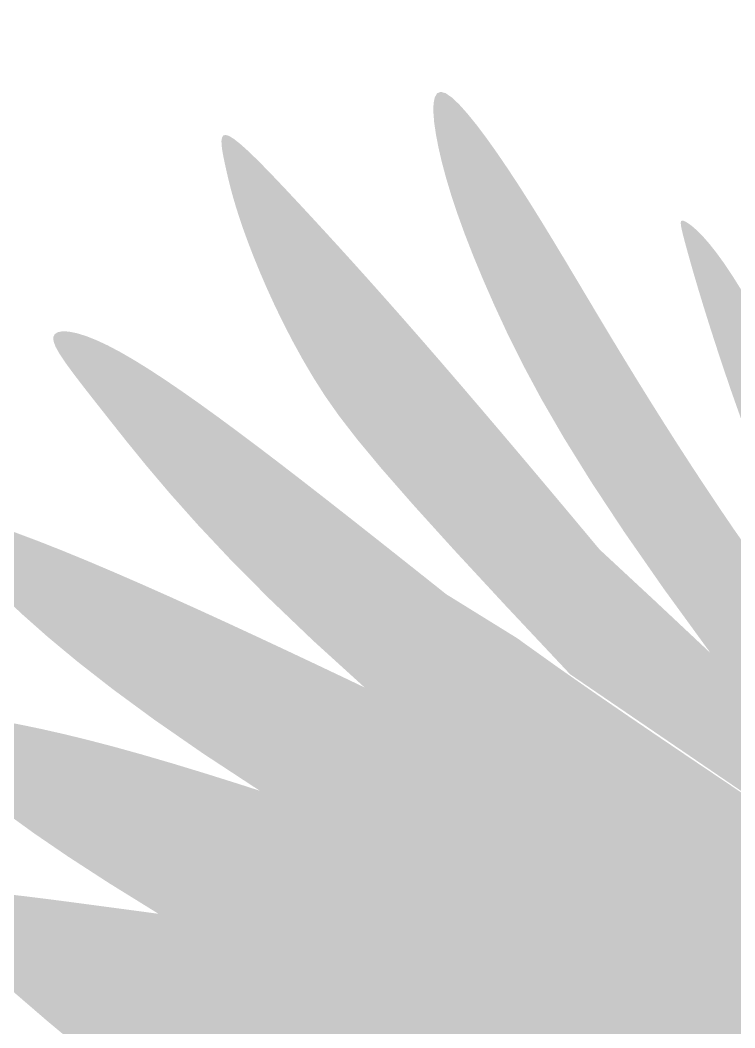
# Model space of a CAD drawing. Header units: millimetres. Extents: x -754 to 578, y -31 to 612.
# Drawn here: x -606.25 to -596.31, y 428.15 to 442.17 of the extents above; entities that cross this region are included whole.
import ezdxf

# ---------------------------------------------------------------- set-up
doc = ezdxf.new("R2010")
doc.units = ezdxf.units.MM
doc.layers.add('Images', color=7, linetype='Continuous')
doc.layers.add('magpiefill', color=3, linetype='Continuous')
picture_1 = doc.add_image_def('image14.jpg', size_in_pixel=(520, 700))

msp = doc.modelspace()

# ---------------------------------------------------------------- hatches: boundary and pattern name
at = {"layer": 'magpiefill'}
h = msp.add_hatch(color=255, dxfattribs=at)
h.dxf.hatch_style = 1
h.paths.add_polyline_path([(-598.1781887302001, 438.0066096397783), (-598.3457004240853, 438.2872960951078), (-598.5107398280273, 438.5642760366608), (-598.6735541735447, 438.8366846085975), (-598.8343906921554, 439.1036569550798), (-598.9934966153778, 439.3643282202685), (-599.1511191747303, 439.6178335483247), (-599.3075056017311, 439.8633080834096), (-599.462491084833, 440.0993474656403), (-599.6142626402268, 440.3223893189596), (-599.7605952410371, 440.5283317632658), (-599.8992638603893, 440.7130729184574), (-600.0280434714083, 440.8725109044339), (-600.144709047219, 441.0025438410929), (-600.2470355609469, 441.0990698483334), (-600.3327979857164, 441.1579870460545), (-600.4003110696912, 441.1764043499232), (-600.4500486611869, 441.1562738586825), (-600.483024383558, 441.1007584668442), (-600.5002518601585, 441.0130210689205), (-600.5027447143425, 440.8962245594226), (-600.4915165694641, 440.7535318328622), (-600.4675810488778, 440.5881057837515), (-600.4319517759374, 440.4031093066022), (-600.3852591749242, 440.2009289865072), (-600.3266008738277, 439.9808461708857), (-600.2546913015649, 439.7413658977367), (-600.1682448870521, 439.4809932050613), (-600.0659760592064, 439.1982331308583), (-599.9465992469442, 438.8915907131287), (-599.8088288791822, 438.5595709898715), (-599.6513793848374, 438.2006789990877), (-599.4712429720065, 437.8118274641944), (-599.2585229655098, 437.3835598502832), (-599.0016004693472, 436.9048273078632), (-598.6888565875189, 436.3645809874432), (-598.3086724240256, 435.7517720395318), (-597.8494290828671, 435.0553516146393), (-597.3803948217326, 434.3806297985528), (-596.8422287436024, 433.8855642449836), (-596.3719927867302, 433.4518644554026), (-595.9641360423964, 433.074901075047), (-595.6131076018808, 432.7500447491556), (-595.3133565564638, 432.4726661229657), (-595.0593319974256, 432.2381358417161), (-594.8454830160466, 432.0418245506447), (-594.6662587036066, 431.8791028949889), (-594.516526489585, 431.7457156568192), (-594.3928271562553, 431.638904165534), (-594.2921198240898, 431.5562838873631), (-594.2113636135617, 431.4954702885369), (-594.147517645143, 431.454078835285), (-594.0975410393069, 431.4297249938387), (-594.0583929165253, 431.420024230427), (-594.0270323972711, 431.4225920112809), (-594.0015351382215, 431.4365127160023), (-593.984442940871, 431.4667463776856), (-593.9794141429193, 431.5197219427956), (-593.9901070820655, 431.6018683577994), (-594.0201800960089, 431.7196145691618), (-594.0732915224493, 431.8793895233497), (-594.1530996990857, 432.0876221668285), (-594.2632629636176, 432.350741446064), (-594.4979385485669, 432.650041312807), (-595.0395766778863, 433.3493415973752), (-595.4718041479226, 433.9168721623472), (-595.8156922019449, 434.3787695), (-596.092312083223, 434.76117010261), (-596.3227350350254, 435.0902104624544), (-596.528032300622, 435.3920270718094), (-596.7257859096111, 435.6883818087416), (-596.919621036908, 435.9835380944759), (-597.1096736437573, 436.2773847360262), (-597.2960796914039, 436.5698105404061), (-597.4789751410921, 436.8607043146304), (-597.6584959540666, 437.1499548657133), (-597.8347780915722, 437.4374510006686), (-598.0079575148532, 437.723081526511)])
h = msp.add_hatch(color=253, dxfattribs=at)
h.dxf.hatch_style = 1
h.paths.add_polyline_path([(-601.8253994348287, 439.0295783294795), (-602.0228152324663, 439.2455056588698), (-602.2094272632597, 439.4480153852945), (-602.3854951010582, 439.6376882027347), (-602.5510743620683, 439.8147115011049), (-602.7054048319295, 439.9776994540542), (-602.8475223386394, 440.1248729311643), (-602.9764627101953, 440.254452802017), (-603.0912617745947, 440.364659936194), (-603.1909553598354, 440.4537152032775), (-603.2745792939146, 440.5198394728492), (-603.3411694048299, 440.561253614491), (-603.390260090364, 440.5769156838975), (-603.42338002744, 440.5687324812126), (-603.442556462766, 440.5393479926939), (-603.4498166430506, 440.4914062045983), (-603.4471878150019, 440.4275511031832), (-603.4366972253285, 440.3504266747046), (-603.4203721207386, 440.2626769054203), (-603.4002397479402, 440.1669457815871), (-603.3778040602842, 440.0651854046818), (-603.3524758376909, 439.9565803370591), (-603.3231425667226, 439.8396232562928), (-603.2886917339418, 439.7128068399574), (-603.2480108259113, 439.5746237656271), (-603.199987329193, 439.4235667108763), (-603.14350873035, 439.2581283532792), (-603.0774625159448, 439.0768013704097), (-603.0009401317592, 438.8787312004966), (-602.9138488604524, 438.6656743243856), (-602.8162999439031, 438.4400399835766), (-602.7084046239903, 438.2042374195686), (-602.590274142593, 437.960675873862), (-602.4620197415894, 437.7117645879567), (-602.3237526628586, 437.4599128033527), (-602.1755841482797, 437.2075297615492), (-602.0136304085638, 436.9523678027803), (-601.818027529754, 436.6735516622163), (-601.5649165667262, 436.3455491737608), (-601.230438574356, 435.9428281713182), (-600.7907346075191, 435.4398564887928), (-600.2219457210917, 434.8111019600884), (-599.5002129699493, 434.031032419109), (-598.6016774089678, 433.0741156997591), (-595.0945227363012, 430.6803519934625), (-595.0738487278751, 430.6906837427956), (-594.8910515284161, 430.6906837427956), (-594.8080651043558, 430.6699474543717), (-595.855536874192, 431.4448360105024), (-596.6788964371635, 432.0702669026365), (-597.3118216475293, 432.569539691768), (-597.7879903595483, 432.9659539388919), (-598.1410804274801, 433.2828092050014), (-598.4047697055837, 433.543405051092), (-598.6127360481181, 433.7710410381579), (-598.7986573093432, 433.989016727193), (-598.9901882382769, 434.2163617875668), (-599.1908911629766, 434.4550263221469), (-599.3983053062587, 434.7026905421766), (-599.6099698909396, 434.9570346588977), (-599.8234241398358, 435.2157388835539), (-600.0362072757634, 435.4764834273868), (-600.2458585215398, 435.7369485016396), (-600.4499170999804, 435.9948143175551), (-600.6462205086257, 436.2479986523928), (-600.8337993439089, 436.4953695474829), (-601.0119824769866, 436.7360326101731), (-601.180098779016, 436.9690934478098), (-601.3374771211535, 437.1936576677407), (-601.4834463745561, 437.4088308773129), (-601.6173354103806, 437.613718683874), (-601.7384730997838, 437.8074266947714), (-601.8458061480936, 437.9883524693915), (-601.9367525973232, 438.1520613752822), (-602.0083483236559, 438.2934107320306), (-602.0576292032764, 438.4072578592237), (-602.0816311123688, 438.4884600764491), (-602.0773899271164, 438.5318747032935), (-602.041941523704, 438.5323590593442), (-601.9723217783157, 438.4847704641892), (-601.8668761891256, 438.3862580857757), (-601.7291887422713, 438.2431384854996), (-601.5641530458801, 438.0640200731178), (-601.37666270808, 437.8575112583854), (-601.1716113369985, 437.6322204510606), (-600.9538925407636, 437.3967560608982), (-600.7283999275028, 437.1597264976557), (-600.5000271053437, 436.9297401710893), (-600.2648126297695, 436.7057909418974), (-599.983374845683, 436.4484144745467), (-599.6074770453426, 436.1085318844461), (-599.0888825210069, 435.6370642870039), (-598.3793545649338, 434.9849327976298), (-598.1908450349167, 434.8097013892626), (-598.5414054842261, 435.2290043823822), (-598.8805029290046, 435.6332794829676), (-599.2080090541941, 436.0222589946862), (-599.5237955447359, 436.3956752212069), (-599.8277340855731, 436.7532604661984), (-600.119696361647, 437.0947470333286), (-600.3995540579003, 437.4198672262668), (-600.6671788592747, 437.728353348681), (-600.9225070988635, 438.0200791026249), (-601.1657337023648, 438.2954837836957), (-601.3971182436269, 438.5551480858736), (-601.6169202964984, 438.7996527031411)])
h = msp.add_hatch(color=255, dxfattribs=at)
h.dxf.hatch_style = 1
h.paths.add_polyline_path([(-595.7556367151918, 437.6046997933939), (-595.9136021029805, 437.8924668690264), (-596.0650240766223, 438.1592159915264), (-596.2080570603738, 438.4009224431737), (-596.3408554784908, 438.613561506247), (-596.4619186329473, 438.7942450729605), (-596.5711253365898, 438.9446314752646), (-596.668699279983, 439.0675156550443), (-596.7548641536913, 439.1656925541853), (-596.8298436482786, 439.2419571145718), (-596.8938614543102, 439.2991042780892), (-596.9471412623501, 439.339928986623), (-596.989906762963, 439.3672261820574), (-597.0224189358823, 439.3830734382126), (-597.045087917518, 439.3866788566453), (-597.0583611334483, 439.3765331708465), (-597.0626860092524, 439.3511271143083), (-597.0585099705092, 439.3089514205213), (-597.0462804427972, 439.2484968229775), (-597.0264448516951, 439.1682540551677), (-596.9994506227821, 439.0667138505838), (-596.9655540966054, 438.9424927146325), (-596.9242472735889, 438.7947102403865), (-596.8748310691251, 438.622611792833), (-596.816606398606, 438.4254427369602), (-596.7488741774245, 438.2024484377565), (-596.670935320973, 437.9528742602093), (-596.5820907446436, 437.6759655693066), (-596.4816413638295, 437.3709677300363), (-596.3677862084725, 437.0350763142418), (-596.2343167667168, 436.6572877211855), (-596.0739226412551, 436.2245485569855), (-595.879293434782, 435.7238054277603), (-595.6431187499902, 435.1420049396269), (-595.3580881895736, 434.4660936987042), (-595.0616247993688, 433.7856853200143), (-594.7531164922783, 433.3941320665839), (-594.4865632268662, 433.0534251045611), (-594.2574095426568, 432.7594629527247), (-594.0610999791742, 432.5081441298522), (-593.8930790759429, 432.2953671547224), (-593.7487913724873, 432.1170305461131), (-593.6236814083317, 431.9690328228029), (-593.5131937230002, 431.8472725035698), (-593.4137418189429, 431.7493839433283), (-593.3256150503128, 431.679944841536), (-593.2500717341883, 431.645268733787), (-593.1883701876482, 431.6516691556761), (-593.1417687277708, 431.7054596427964), (-593.1115256716348, 431.8129537307424), (-593.0988993363189, 431.9804649551082), (-593.1051480389012, 432.2143068514882), (-593.1788741534862, 432.3558859813955), (-593.3823132374076, 432.7583397291775), (-593.576006249548, 433.150942921999), (-593.7613587331247, 433.5334781358341), (-593.9397423793588, 433.9059598306304), (-594.1123934714863, 434.2693300022262), (-594.280514440747, 434.624762530431), (-594.4453077183811, 434.9734312950553), (-594.6079757356285, 435.3165101759095), (-594.769720923729, 435.6551730528041), (-594.9317457139227, 435.9905938055489), (-595.0952525374495, 436.3239463139547), (-595.2609358243855, 436.6555380249096), (-595.4274580001503, 436.9822106536147), (-595.5929734890003, 437.2999394823502)])
h = msp.add_hatch(color=255, dxfattribs=at)
h.dxf.hatch_style = 1
h.paths.add_polyline_path([(-598.3793545649338, 434.9849327976293), (-599.0888825210069, 435.6370642870039), (-599.6074770453429, 436.1085318844461), (-599.983374845683, 436.4484144745467), (-600.2648126297695, 436.7057909418974), (-600.5000271053437, 436.9297401710893), (-600.7283999275028, 437.1597264976557), (-600.9538925407636, 437.3967560608982), (-601.1716113369985, 437.6322204510606), (-601.37666270808, 437.8575112583854), (-601.5641530458801, 438.0640200731178), (-601.7291887422713, 438.2431384854996), (-601.8668761891256, 438.3862580857757), (-601.9723217783157, 438.4847704641892), (-602.041941523704, 438.5323590593442), (-602.0773899271164, 438.5318747032935), (-602.0816311123688, 438.4884600764491), (-602.0576292032764, 438.4072578592237), (-602.0083483236559, 438.2934107320306), (-601.9367525973232, 438.1520613752822), (-601.8458061480936, 437.9883524693915), (-601.7384730997837, 437.8074266947714), (-601.6173354103806, 437.613718683874), (-601.4834463745561, 437.4088308773129), (-601.3374771211535, 437.1936576677407), (-601.180098779016, 436.9690934478098), (-601.0119824769866, 436.7360326101731), (-600.8337993439089, 436.4953695474829), (-600.6462205086257, 436.2479986523928), (-600.4499170999804, 435.9948143175551), (-600.2458585215398, 435.7369485016396), (-600.0362072757634, 435.4764834273868), (-599.8234241398358, 435.2157388835539), (-599.6099698909396, 434.9570346588977), (-599.3983053062587, 434.7026905421766), (-599.1908911629766, 434.4550263221469), (-598.9901882382769, 434.2163617875668), (-598.7986573093432, 433.989016727193), (-598.6127360481181, 433.7710410381579), (-598.4047697055837, 433.543405051092), (-598.1410804274801, 433.2828092050014), (-597.7879903595483, 432.9659539388919), (-597.3118216475293, 432.569539691768), (-596.6788964371635, 432.0702669026365), (-595.855536874192, 431.4448360105024), (-594.8080651043558, 430.6699474543717), (-594.6473228266411, 430.6297818698155), (-594.3426599300395, 430.5688799968353), (-593.9161340288056, 430.6297818698155), (-593.8258408723702, 430.647831400643), (-593.9368242006002, 430.761833693594), (-594.0686445704922, 430.8957821251728), (-594.2202108088303, 431.0485840636007), (-594.3904317423984, 431.2191468770974), (-594.5782161979811, 431.4063779338838), (-594.6908729596328, 431.5182348806369), (-596.194551526609, 432.9423626047172), (-597.4306564693817, 434.1030585317311)])
h = msp.add_hatch(color=253, dxfattribs=at)
h.dxf.hatch_style = 1
h.paths.add_polyline_path([(-602.9450079448944, 436.2407141386356), (-603.2281122443632, 436.4532339855806), (-603.4991683348001, 436.6532732771583), (-603.7583623855853, 436.8405929476606), (-604.0051353572975, 437.0143396077743), (-604.2389282105142, 437.1736598681854), (-604.4591819058135, 437.3177003395812), (-604.6653374037732, 437.4456076326481), (-604.8568356649711, 437.5565283580723), (-605.0331176499852, 437.6496091265411), (-605.1935446936943, 437.7242200552313), (-605.3371596281788, 437.7806252872828), (-605.4629256598199, 437.8193124723258), (-605.5698059949993, 437.8407692599907), (-605.656763840098, 437.8454832999079), (-605.7227624014972, 437.8339422417079), (-605.7667648855787, 437.8066337350205), (-605.7877344987231, 437.7640454294764), (-605.784636143121, 437.7060333970268), (-605.756441504195, 437.6299273989047), (-605.7021239631775, 437.5324256186635), (-605.6206569013005, 437.410226239857), (-605.5110136997962, 437.2600274460391), (-605.3721677398956, 437.0785274207632), (-605.2030924028318, 436.8624243475834), (-605.0027610698359, 436.6084164100529), (-604.768792043778, 436.3133463798921), (-604.4933833140785, 435.9746353814847), (-604.1673777917957, 435.5898491273814), (-603.7816183879878, 435.1565533301329), (-603.326948013713, 434.6723137022885), (-602.7942095800296, 434.1346959563997), (-602.174245997996, 433.5412658050165), (-601.45790017867, 432.8895889606894), (-601.3503019897005, 432.8381715494091), (-600.9614935950816, 432.650845391035), (-600.5731046480523, 432.4620099872446), (-600.4313073531736, 432.3923876388077), (-600.7380570275749, 432.7984349508889), (-601.0214685576035, 433.1656300345497), (-601.2814244840336, 433.4959137391246), (-601.5178073476386, 433.7912269139482), (-601.7304996891921, 434.0535104083555), (-601.919384049468, 434.2847050716806), (-602.0843429692399, 434.4867517532585), (-602.2252589892817, 434.6615913024237), (-602.3421600606521, 434.8111671710536), (-602.435655775552, 434.9374332211986), (-602.5065011364679, 435.0423459174507), (-602.5554511458859, 435.127861724403), (-602.5832608062917, 435.1959371066483), (-602.590685120172, 435.2485285287795), (-602.5784790900128, 435.287592455389), (-602.5473977183002, 435.3150853510696), (-602.4935511432899, 435.3294853830788), (-602.3944700463162, 435.3153575293317), (-602.2230402444821, 435.2537884704083), (-601.9521475548918, 435.1258648868892), (-601.5546777946483, 434.9126734593536), (-601.0035167808554, 434.5953008683815), (-600.3181679169346, 434.1828863259608), (-600.789935193095, 434.5577812601481), (-601.2230139752542, 434.900982096346), (-601.6213164768081, 435.2153213868729), (-601.9887549111533, 435.5036316840475), (-602.3292414916854, 435.7687455401873), (-602.6466884318005, 436.0134955076106)])
h = msp.add_hatch(color=253, dxfattribs=at)
h.dxf.hatch_style = 1
h.paths.add_polyline_path([(-603.363399869574, 433.78623408037), (-603.77212295799, 433.973513808717), (-604.1757007633747, 434.1558744477833), (-604.5708335911405, 434.3314154307594), (-604.9542217466997, 434.4982361908357), (-605.322565535465, 434.6544361612022), (-605.672527981088, 434.7981520425814), (-606.0006229801776, 434.9276696058261), (-606.3033271475815, 435.0413118893201), (-606.577117098148, 435.1374019314484), (-606.8184694467251, 435.2142627705949), (-607.0238608081606, 435.2702174451441), (-607.1897677973025, 435.303588993481), (-607.3126670289989, 435.3127004539894), (-607.389864698922, 435.296079827693), (-607.4219853260414, 435.2530749661731), (-607.4104830101505, 435.1832386836496), (-607.3568118510431, 435.0861237943419), (-607.2624259485128, 434.9612831124708), (-607.1287794023532, 434.8082694522567), (-606.9573263123583, 434.6266356279183), (-606.7495207783214, 434.4159344536769), (-606.5047930702482, 434.1753730094637), (-606.2144781389919, 433.9027754380558), (-605.8678871056176, 433.5956201479427), (-605.4543310911898, 433.2513855476135), (-604.963121216774, 432.8675500455573), (-604.3835686034349, 432.4415920502628), (-603.7049843722376, 431.9709899702194), (-602.9166796442474, 431.4532222139163), (-602.726090721022, 431.3917070619051), (-602.208967337142, 431.2211318112167), (-601.6687461165492, 431.0397121867167), (-601.500107272549, 430.9822340676118), (-602.0600654900777, 431.3486078244911), (-602.5352035078868, 431.6957557735728), (-602.9328447634565, 432.0218247854503), (-603.2603126942662, 432.3249617307175), (-603.5249307377952, 432.6033134799678), (-603.7340223315238, 432.8550269037954), (-603.8949109129316, 433.0782488727938), (-604.0149199194981, 433.2711262575568), (-604.0959145534904, 433.4307359414996), (-604.117927076327, 433.5498748593242), (-604.0555315142133, 433.6202699585534), (-603.8833018933548, 433.6336481867112), (-603.5758122399574, 433.5817364913204), (-603.1076365802261, 433.4562618199037), (-602.4533489403673, 433.2489511199855), (-601.587523346586, 432.9515313390879), (-601.7420745144855, 433.025385936826), (-602.1393558520125, 433.2138860277429), (-602.5437166219975, 433.4045196230733), (-602.952831192714, 433.5959358295523)])
h = msp.add_hatch(color=255, dxfattribs=at)
h.dxf.hatch_style = 1
h.paths.add_polyline_path([(-599.3316642610366, 433.5723589184496), (-600.2715503306166, 434.1548337945534), (-601.0035167808554, 434.5953008683815), (-601.5546777946483, 434.9126734593536), (-601.9521475548918, 435.1258648868892), (-602.2230402444821, 435.2537884704083), (-602.3944700463162, 435.3153575293317), (-602.4935511432899, 435.3294853830788), (-602.5473977183002, 435.3150853510696), (-602.5784790900128, 435.287592455389), (-602.590685120172, 435.2485285287795), (-602.5832608062917, 435.1959371066483), (-602.5554511458859, 435.127861724403), (-602.5065011364679, 435.0423459174507), (-602.435655775552, 434.9374332211986), (-602.3421600606521, 434.8111671710536), (-602.2252589892817, 434.6615913024237), (-602.0843429692401, 434.4867517532585), (-601.919384049468, 434.2847050716806), (-601.7304996891921, 434.0535104083555), (-601.5178073476386, 433.7912269139482), (-601.2814244840336, 433.4959137391246), (-601.0214685576035, 433.1656300345497), (-600.7380570275749, 432.7984349508889), (-600.4313073531736, 432.3923876388077), (-600.182590466036, 432.2702678635804), (-599.7874063664566, 432.0742215455847), (-599.3850076667375, 431.8724735587988), (-598.9728496843026, 431.6636264287653), (-598.5499231867319, 431.4469259937163), (-598.1213607422341, 431.2241913426452), (-597.6938303691741, 430.9978848772363), (-597.2740000859169, 430.7704689991725), (-596.868537910828, 430.544406110139), (-596.484111862272, 430.3221586118187), (-596.1273899586147, 430.1061889058959), (-595.8050402182206, 429.8989593940545), (-595.5613088239353, 429.8989593940545), (-595.3785116244766, 429.8989593940545), (-595.2566459273338, 430.0207631400145), (-595.0738487278751, 430.0207631400145), (-595.0129172255587, 430.325272504915), (-595.0129172255587, 430.4470762508751), (-595.3175801221603, 430.5688799968353), (-595.1068844537106, 430.6741742768357), (-595.4496793697239, 430.9084586934019), (-595.854500791052, 431.1820669315899), (-596.3071188084168, 431.4866662182018), (-596.7933035125434, 431.8139237800418), (-597.2988249941551, 432.155506843913), (-597.8094533439748, 432.5030826366179), (-598.3109586527268, 432.84831838496), (-598.789111011134, 433.1828813157423), (-599.23304020168, 433.5002979332438)])
h = msp.add_hatch(color=253, dxfattribs=at)
h.dxf.hatch_style = 1
h.paths.add_polyline_path([(-593.825818516695, 431.7928348163661), (-594.2632629636176, 432.350741446064), (-594.1530996990857, 432.0876221668285), (-594.0732915224493, 431.8793895233497), (-594.0201800960089, 431.7196145691618), (-593.9901070820655, 431.6018683577994), (-593.9794141429193, 431.5197219427956), (-593.984442940871, 431.4667463776856), (-594.0015351382215, 431.4365127160023), (-594.0270323972711, 431.4225920112809), (-594.0583929165253, 431.420024230427), (-594.0975410393067, 431.4297249938387), (-594.147517645143, 431.454078835285), (-594.2113636135617, 431.4954702885369), (-594.2921198240898, 431.5562838873631), (-594.3928271562551, 431.638904165534), (-594.516526489585, 431.7457156568192), (-594.6662587036066, 431.8791028949889), (-594.8454830160467, 432.0418245506447), (-595.0593319974258, 432.2381358417161), (-595.3133565564638, 432.4726661229657), (-595.6131076018808, 432.7500447491556), (-595.9641360423964, 433.074901075047), (-596.3719927867304, 433.4518644554024), (-596.8422287436024, 433.8855642449836), (-597.3803948217326, 434.3806297985528), (-597.299507668044, 434.264270863274), (-596.6472892835563, 433.3674809359453), (-596.1945515266088, 432.9423626047172), (-594.6228030288738, 431.453766131997), (-593.829405316602, 430.6471188710499), (-593.3068082356028, 430.7515856157755), (-593.0021453390015, 430.7515856157755)])
h = msp.add_hatch(color=255, dxfattribs=at)
h.dxf.hatch_style = 1
h.paths.add_polyline_path([(-600.182590466036, 432.2702678635804), (-600.5731046480523, 432.4620099872446), (-600.9614935950816, 432.650845391035), (-601.3503019897005, 432.8381715494091), (-601.587523346586, 432.9515313390876), (-602.4533489403673, 433.2489511199855), (-603.1076365802261, 433.4562618199037), (-603.5758122399574, 433.5817364913204), (-603.8833018933548, 433.6336481867112), (-604.0555315142133, 433.6202699585534), (-604.117927076327, 433.5498748593242), (-604.0959145534904, 433.4307359414996), (-604.0149199194981, 433.2711262575568), (-603.8949109129316, 433.0782488727938), (-603.7340223315238, 432.8550269037954), (-603.5249307377952, 432.6033134799678), (-603.2603126942662, 432.3249617307175), (-602.9328447634565, 432.0218247854503), (-602.5352035078868, 431.6957557735728), (-602.0600654900777, 431.3486078244911), (-601.500107272549, 430.9822340676118), (-601.1061261438508, 430.8479512789999), (-600.5232019315438, 430.6465578160675), (-599.9276497036781, 430.4370630755503), (-599.3285411121941, 430.2212039724869), (-598.7349478090304, 430.0007174219153), (-598.1559414461268, 429.7773403388736), (-597.600593675423, 429.5528096384006), (-597.0779761488583, 429.3288622355343), (-596.5971605183719, 429.1072350453131), (-596.2924976217708, 429.1072350453131), (-596.0487689199955, 429.168136918293), (-595.9269032228532, 429.3508425372337), (-595.8659717205368, 429.7771556480942), (-595.8050402182206, 429.8989593940545), (-596.1273899586147, 430.1061889058959), (-596.4841118622724, 430.3221586118187), (-596.868537910828, 430.544406110139), (-597.274000085917, 430.7704689991725), (-597.6938303691741, 430.9978848772363), (-598.1213607422341, 431.2241913426452), (-598.5499231867319, 431.4469259937163), (-598.9728496843024, 431.6636264287653), (-599.3850076667376, 431.8724735587988), (-599.7874063664566, 432.0742215455847)])
h = msp.add_hatch(color=253, dxfattribs=at)
h.dxf.hatch_style = 1
h.paths.add_polyline_path([(-604.1318830063104, 431.8333356651668), (-604.5496241972642, 431.9555025146723), (-604.9407721284673, 432.0643095373972), (-605.3048094785805, 432.1594958714542), (-605.6419459793359, 432.2417695697837), (-605.9525731257335, 432.3120809140327), (-606.2370824127739, 432.3713801858484), (-606.495865335457, 432.420617666878), (-606.729313388783, 432.4607436387686), (-606.9378180677521, 432.4927083831668), (-607.1217708673646, 432.5174621817206), (-607.2816844549576, 432.5357969358016), (-607.4185561872163, 432.5478710256851), (-607.5335045931627, 432.5536844513709), (-607.6276482018186, 432.553237212859), (-607.7021055422067, 432.5465293101491), (-607.7579951433487, 432.5335607432415), (-607.7964355342666, 432.5143315121362), (-607.8185452439827, 432.4888416168332), (-607.8250652976302, 432.4567882725472), (-607.8152267047865, 432.4166575553539), (-607.7878829711402, 432.3666327565428), (-607.74188760238, 432.3048971674046), (-607.6760941041946, 432.2296340792296), (-607.5893559822723, 432.1390267833077), (-607.4805267423022, 432.031258570929), (-607.3484598899726, 431.9045127333835), (-607.1900686260501, 431.7564870973694), (-606.9945049316129, 431.5829376312112), (-606.7489804828175, 431.3791348386416), (-606.4407069558199, 431.1403492233929), (-606.0568960267764, 430.8618512891979), (-605.5847593718433, 430.5389115397887), (-605.0115086671764, 430.1668004788984), (-604.3250616188432, 429.7412263251305), (-604.0468814723389, 429.7034792599733), (-603.7088871651213, 429.6566361273743), (-603.3581415495818, 429.6066626626763), (-603.317186306995, 429.6006344802137), (-603.6359954632161, 429.7593655527322), (-603.9029724551513, 429.9158218134413), (-604.123653927461, 430.0685634013495), (-604.3035765248045, 430.2161504554664), (-604.4482768918419, 430.3571431147999), (-604.563291673233, 430.4901015183592), (-604.6541575136376, 430.6135858051533), (-604.7264110577156, 430.726156114191), (-604.7848003473291, 430.826842840943), (-604.8309190131494, 430.9165574067268), (-604.8655720830494, 430.9966814893227), (-604.8895645849028, 431.0685967665105), (-604.9037015465829, 431.1336849160697), (-604.908787995963, 431.1933276157798), (-604.9056289609166, 431.248906543421), (-604.8950294693173, 431.3018033767727), (-604.8774869025693, 431.3529852896251), (-604.8522680562024, 431.4017614398075), (-604.8183320792779, 431.4470264811599), (-604.7746381208564, 431.4876750675222), (-604.7201453299994, 431.5226018527336), (-604.6538128557675, 431.5507014906347), (-604.5745998472219, 431.5708686350646), (-604.4814654534235, 431.5819979398631), (-604.3730069673586, 431.5830016692511), (-604.246374257714, 431.5728625289731), (-604.0983553371019, 431.5505808351546), (-603.9257382181343, 431.5151569039214), (-603.7253109134232, 431.465591051399), (-603.4938614355808, 431.4008835937121), (-603.228177797219, 431.3200348469881), (-602.9250480109501, 431.2220451273505), (-602.5768690415078, 431.1040901075688), (-602.1584736621131, 430.9560468869823), (-601.6403035981098, 430.7659679215748), (-600.9928005748403, 430.5219056673276), (-600.1864063176478, 430.2119125802243), (-599.1915625518751, 429.8240411162473), (-597.9787110028656, 429.3463437313791), (-596.5182933959626, 428.7668728816028), (-596.5362290160557, 428.8027256804127), (-596.5971605183719, 429.1072350453131), (-597.077976148858, 429.3288622355343), (-597.600593675423, 429.5528096384006), (-598.1559414461268, 429.7773403388736), (-598.7349478090304, 430.0007174219153), (-599.3285411121941, 430.2212039724869), (-599.9276497036781, 430.4370630755503), (-600.5232019315438, 430.6465578160675), (-601.1061261438508, 430.8479512789999), (-601.6687461165492, 431.0397121867167), (-602.2089673371418, 431.2211318112167), (-602.726090721022, 431.3917070619051), (-603.219417183582, 431.5509348481893), (-603.688247640214, 431.6983120794742)])
h = msp.add_hatch(color=255, dxfattribs=at)
h.dxf.hatch_style = 1
h.paths.add_polyline_path([(-600.9928005748403, 430.5219056673276), (-601.6403035981098, 430.7659679215748), (-602.1584736621131, 430.9560468869823), (-602.5768690415078, 431.1040901075688), (-602.9250480109501, 431.2220451273505), (-603.228177797219, 431.3200348469881), (-603.4938614355808, 431.4008835937121), (-603.7253109134232, 431.465591051399), (-603.9257382181343, 431.5151569039214), (-604.0983553371019, 431.5505808351546), (-604.246374257714, 431.5728625289731), (-604.3730069673586, 431.5830016692511), (-604.4814654534235, 431.5819979398631), (-604.5745998472219, 431.5708686350646), (-604.6538128557675, 431.5507014906347), (-604.7201453299994, 431.5226018527336), (-604.7746381208564, 431.4876750675222), (-604.8183320792779, 431.4470264811599), (-604.8522680562024, 431.4017614398075), (-604.8774869025693, 431.3529852896251), (-604.8950294693173, 431.3018033767727), (-604.9056289609166, 431.248906543421), (-604.908787995963, 431.1933276157798), (-604.9037015465829, 431.1336849160697), (-604.8895645849028, 431.0685967665105), (-604.8655720830494, 430.9966814893227), (-604.8309190131494, 430.9165574067268), (-604.7848003473291, 430.826842840943), (-604.7264110577156, 430.726156114191), (-604.6541575136376, 430.6135858051533), (-604.563291673233, 430.4901015183592), (-604.4482768918419, 430.3571431147999), (-604.3035765248045, 430.2161504554664), (-604.123653927461, 430.0685634013495), (-603.9029724551513, 429.9158218134413), (-603.6359954632161, 429.7593655527322), (-603.317186306995, 429.6006344802137), (-602.992799043627, 429.5528880749051), (-602.6110140651627, 429.4946415730871), (-602.2109410320955, 429.4312523662478), (-601.7922210840622, 429.3623617662535), (-601.3604422476252, 429.2888594963287), (-600.9226792710773, 429.2119473825397), (-600.4860069027121, 429.132827250951), (-600.057499890823, 429.0527009276278), (-599.6442329837029, 428.9727702386357), (-599.2532809296449, 428.8942370100393), (-598.8917184769429, 428.8183030679046), (-598.5636004466991, 428.7457494233539), (-598.2609019512556, 428.6756738277389), (-597.9725781757635, 428.6067532174701), (-597.6875843053743, 428.5376645289565), (-597.394875525239, 428.4670846986081), (-597.083407020509, 428.3936906628343), (-596.7421339763355, 428.3161593580445), (-596.3600115778703, 428.2331677206483), (-596.4143633189133, 428.5591195882458), (-596.5182933959626, 428.7668728816028), (-597.9787110028659, 429.3463437313791), (-599.1915625518751, 429.8240411162473), (-600.1864063176478, 430.2119125802243)])
at = {"layer": 'magpiefill', "true_color": 0x010101}
h = msp.add_hatch(color=18, dxfattribs=at)
h.dxf.hatch_style = 1
edge = h.paths.add_edge_path()
edge.add_line((-591.6616307479633, 405.9645275121389), (-593.3959141630291, 405.7872305405406))
edge.add_line((-593.3959141630293, 405.7872305405407), (-596.347737157852, 403.8484376320108))
edge.add_line((-596.3477371578518, 403.8484376320106), (-602.4200527467514, 399.4650788998319))
edge.add_line((-602.4200527467514, 399.4650788998321), (-605.962238186531, 396.0932631983837))
edge.add_line((-605.962238186531, 396.0932631983836), (-606.5526006314878, 396.0932631983836))
edge.add_line((-606.5526006314876, 396.0932631983836), (-607.1429657689539, 396.5990361135024))
edge.add_line((-607.142965768954, 396.5990361135026), (-607.2273032610905, 396.936217123746))
edge.add_line((-607.2273032610906, 396.9362171237457), (-608.9983959809805, 395.5874916830185))
edge.add_line((-608.9983959809805, 395.5874916830184), (-611.3598511458268, 393.9015838322942))
edge.add_line((-611.359851145827, 393.9015838322945), (-611.6128636222369, 394.9974242152158))
edge.add_line((-611.6128636222369, 394.9974242152158), (-611.5285261301004, 395.5874916830186))
edge.add_line((-611.5285261301004, 395.5874916830184), (-610.5164735319503, 396.6833306661862))
edge.add_line((-610.5164735319503, 396.6833306661866), (-610.1791235634039, 396.9362171237459))
edge.add_line((-610.1791235634038, 396.9362171237457), (-610.4321360398138, 397.1048076288675))
edge.add_line((-610.4321360398138, 397.1048076288679), (-612.0345537754305, 396.0089686457))
edge.add_line((-612.0345537754303, 396.0089686456998), (-612.4562412361136, 396.3461496559432))
edge.add_line((-612.4562412361139, 396.3461496559429), (-612.4562412361139, 396.5990361135024))
edge.add_line((-612.4562412361139, 396.5990361135026), (-613.1309438657169, 396.5990361135026))
edge.add_line((-613.1309438657166, 396.5990361135026), (-613.3839563421266, 396.936217123746))
edge.add_line((-613.3839563421265, 396.9362171237457), (-611.1911761615535, 398.1163520593513))
edge.add_line((-611.1911761615537, 398.1163520593515), (-610.7694887008707, 398.8750100322758))
edge.add_line((-610.7694887008707, 398.8750100322758), (-610.0104485791306, 399.5493734525163))
edge.add_line((-610.0104485791303, 399.5493734525163), (-611.5285261301004, 399.2964869949568))
edge.add_line((-611.5285261301004, 399.2964869949568), (-610.3477985476773, 400.3080314254406))
edge.add_line((-610.3477985476771, 400.3080314254406), (-606.3839256472141, 402.5840067439676))
edge.add_line((-606.3839256472144, 402.5840067439677), (-602.6730652231614, 405.2814590251758))
edge.add_line((-602.6730652231612, 405.2814590251754), (-598.4561798462883, 407.7260248488239))
edge.add_line((-598.4561798462883, 407.7260248488241), (-595.9260470046585, 409.243340794673))
edge.add_line((-595.9260470046585, 409.2433407946731), (-595.6730345282485, 410.1705906724729))
edge.add_line((-595.6730345282485, 410.1705906724729), (-594.7453194222354, 410.7606581402756))
edge.add_line((-594.7453194222353, 410.7606581402753), (-593.7332668240855, 410.3391811775942))
edge.add_line((-593.7332668240855, 410.3391811775945), (-593.0585641944821, 410.4234771300322))
edge.add_line((-593.0585641944823, 410.423477130032), (-591.6248241356492, 411.6036120656374))
edge.add_line((-591.6248241356492, 411.6036120656375), (-590.444093860716, 412.3622700385621))
edge.add_line((-590.444093860716, 412.3622700385621), (-590.3597563685795, 410.6763621878379))
edge.add_line((-590.3597563685793, 410.676362187838), (-590.6971090296357, 409.4119326995483))
edge.add_line((-590.6971090296357, 409.4119326995482), (-591.0344589981826, 409.243340794673))
edge.add_line((-591.0344589981828, 409.2433407946731), (-591.5404866435126, 409.4119326995483))
edge.add_line((-591.5404866435125, 409.4119326995482), (-592.2151865806059, 408.7375692793078))
edge.add_line((-592.2151865806059, 408.7375692793079), (-591.1741706519026, 407.8524855745219))
edge.add_line((-591.1741706519026, 407.8524855745221), (-590.9913734524439, 408.6442099232632))
edge.add_line((-590.9913734524438, 408.644209923263), (-590.1383189574658, 409.1314249071039))
edge.add_line((-590.138318957466, 409.1314249071039), (-588.8587385612541, 409.1923267800839))
edge.add_line((-588.858738561254, 409.1923267800838), (-588.1275497634184, 408.9487192881635))
edge.add_line((-588.1275497634185, 408.9487192881637), (-588.1275497634185, 408.4006024313429))
edge.add_line((-588.1275497634185, 408.4006024313427), (-588.7368728641115, 408.1569949394224))
edge.add_line((-588.7368728641117, 408.1569949394224), (-589.8945902556908, 407.9133874475018))
edge.add_line((-589.8945902556907, 407.913387447502), (-591.2351048467292, 406.8780556068406))
edge.add_line((-591.2351048467293, 406.8780556068403), (-591.2351048467293, 406.1472331310792))
edge.add_line((-591.2351048467293, 406.1472331310794), (-590.138318957466, 406.5735462419401))
edge.add_line((-590.138318957466, 406.5735462419399), (-587.4572924678996, 407.6088780826015))
edge.add_line((-587.4572924678995, 407.6088780826016), (-585.6902492831169, 408.5833080502828))
edge.add_line((-585.6902492831169, 408.5833080502829), (-583.9232087908448, 409.8622473828648))
edge.add_line((-583.923208790845, 409.8622473828647), (-581.6077740076861, 411.5674998263073))
edge.add_line((-581.6077740076861, 411.5674998263074), (-582.8264229015819, 411.1411867154467))
edge.add_line((-582.8264229015816, 411.1411867154469), (-583.9841402931611, 410.7148736045862))
edge.add_line((-583.9841402931612, 410.7148736045862), (-585.202789187057, 411.0193829694867))
edge.add_line((-585.202789187057, 411.0193829694866), (-586.2995750763203, 411.9329110641879))
edge.add_line((-586.2995750763201, 411.932911064188), (-586.9698323718391, 413.2727508699967))
edge.add_line((-586.9698323718391, 413.2727508699967), (-587.2135610736144, 414.795297694499))
edge.add_line((-587.2135610736144, 414.7952976944988), (-586.9088981770129, 416.1960407730409))
edge.add_line((-586.9088981770128, 416.1960407730411), (-585.6293177808009, 417.5967838515832))
edge.add_line((-585.6293177808008, 417.5967838515829), (-586.29957507632, 417.3531763596624))
edge.add_line((-586.2995750763201, 417.3531763596626), (-589.4680616619468, 415.7088257892002))
edge.add_line((-589.4680616619468, 415.7088257892002), (-592.2100250388497, 414.1862789646979))
edge.add_line((-592.2100250388497, 414.1862789646979), (-593.7333341368371, 412.9682415050961))
edge.add_line((-593.7333341368369, 412.968241505096), (-594.5254571294986, 411.8111073182276))
edge.add_line((-594.5254571294988, 411.811107318228), (-595.3785116244768, 411.141186715447))
edge.add_line((-595.3785116244766, 411.1411867154469), (-596.2924976217707, 410.8975792235266))
edge.add_line((-596.2924976217708, 410.8975792235263), (-596.8408919126573, 411.1411867154467))
edge.add_line((-596.8408919126572, 411.1411867154469), (-597.1455521167488, 411.5065979533273))
edge.add_line((-597.1455521167487, 411.5065979533271), (-597.0846206144325, 412.3592227752949))
edge.add_line((-597.0846206144325, 412.3592227752951), (-596.4752975137393, 413.7599658538372))
edge.add_line((-596.4752975137393, 413.7599658538371), (-596.9018234149733, 414.6734939485386))
edge.add_line((-596.9018234149735, 414.6734939485387), (-597.0236891121164, 413.8817695997975))
edge.add_line((-597.0236891121161, 413.8817695997974), (-597.5720807104925, 413.516358361917))
edge.add_line((-597.5720807104927, 413.5163583619168), (-598.9125953015309, 412.7246340131757))
edge.add_line((-598.9125953015308, 412.7246340131759), (-599.3391212027648, 413.0291433780764))
edge.add_line((-599.3391212027648, 413.0291433780764), (-599.7656497965088, 413.2727508699967))
edge.add_line((-599.7656497965089, 413.2727508699967), (-600.1921756977429, 413.6990639808574))
edge.add_line((-600.1921756977429, 413.699063980857), (-600.3749728972016, 414.3689845836379))
edge.add_line((-600.3749728972015, 414.3689845836383), (-600.3140413948853, 414.795297694499))
edge.add_line((-600.3140413948853, 414.7952976944988), (-600.8624329932621, 414.917101440459))
edge.add_line((-600.8624329932622, 414.9171014404591), (-601.1670958898634, 415.1607089323794))
edge.add_line((-601.1670958898633, 415.1607089323792), (-601.5936244836076, 415.5870220432399))
edge.add_line((-601.5936244836075, 415.5870220432402), (-601.9592188825249, 416.074237027081))
edge.add_line((-601.959218882525, 416.0742370270808), (-601.7764216830662, 416.9877651217821))
edge.add_line((-601.7764216830664, 416.987765121782), (-601.9592188825251, 416.987765121782))
edge.add_line((-601.959218882525, 416.987765121782), (-602.5076104809018, 417.1704707407224))
edge.add_line((-602.5076104809018, 417.1704707407224), (-603.0560020792782, 417.6576857245631))
edge.add_line((-603.0560020792783, 417.6576857245631), (-603.3606649758798, 418.266704454364))
edge.add_line((-603.3606649758797, 418.266704454364), (-603.2387992787368, 418.8148213111848))
edge.add_line((-603.2387992787368, 418.8148213111848), (-603.1169362741043, 419.4238400409856))
edge.add_line((-603.1169362741044, 419.4238400409855), (-603.421596478196, 419.4847419139657))
edge.add_line((-603.421596478196, 419.4847419139656), (-604.0309222713986, 420.0328587707864))
edge.add_line((-604.0309222713985, 420.0328587707867), (-604.3965166703163, 420.7636798467943))
edge.add_line((-604.3965166703164, 420.7636798467944), (-604.3355851680002, 421.4336004495754))
edge.add_line((-604.3355851680001, 421.4336004495752), (-603.2997334735635, 422.1035210523562))
edge.add_line((-603.2997334735636, 422.1035210523561), (-601.8982846876988, 422.8343435281172))
edge.add_line((-601.8982846876987, 422.8343435281173), (-600.9233671880882, 423.6260678768584))
edge.add_line((-600.9233671880885, 423.6260678768584), (-600.0703126931105, 424.3568903526195))
edge.add_line((-600.0703126931104, 424.3568903526196), (-599.948446995968, 424.4786940985798))
edge.add_line((-599.9484469959679, 424.4786940985797), (-599.6437840993664, 424.6004978445399))
edge.add_line((-599.6437840993663, 424.60049784454), (-599.2781897004485, 424.9050072094405))
edge.add_line((-599.2781897004487, 424.9050072094404), (-599.2172581981325, 425.1486147013608))
edge.add_line((-599.2172581981323, 425.1486147013605), (-599.2172581981323, 425.3313203203009))
edge.add_line((-599.2172581981323, 425.331320320301), (-599.2781897004485, 425.5749278122213))
edge.add_line((-599.2781897004487, 425.5749278122215), (-599.4609868999074, 425.7576334311619))
edge.add_line((-599.4609868999073, 425.7576334311617), (-599.6437840993664, 425.8794371771219))
edge.add_line((-599.6437840993663, 425.8794371771218), (-599.8875154936514, 425.940339050102))
edge.add_line((-599.8875154936517, 425.9403390501021), (-599.7047182941926, 426.0621427960623))
edge.add_line((-599.7047182941925, 426.0621427960619), (-599.4609868999073, 426.0621427960619))
edge.add_line((-599.4609868999073, 426.0621427960619), (-599.2172581981324, 426.1230446690419))
edge.add_line((-599.2172581981323, 426.1230446690421), (-598.7907296043883, 426.1230446690421))
edge.add_line((-598.7907296043885, 426.1230446690421), (-598.5470009026131, 426.1230446690421))
edge.add_line((-598.5470009026131, 426.1230446690421), (-598.3642037031544, 426.1839465420223))
edge.add_line((-598.3642037031544, 426.1839465420222), (-598.1814065036954, 426.3057502879824))
edge.add_line((-598.1814065036953, 426.3057502879827), (-598.0595408065528, 426.6102596528833))
edge.add_line((-598.059540806553, 426.6102596528832), (-597.9986066117267, 426.7929652718233))
edge.add_line((-597.9986066117267, 426.7929652718229), (-598.2423380060116, 427.0365727637435))
edge.add_line((-598.2423380060117, 427.0365727637437), (-599.0344609986734, 427.4628858746044))
edge.add_line((-599.0344609986734, 427.4628858746045), (-597.9986066117267, 427.2192783826839))
edge.add_line((-597.9986066117267, 427.2192783826839), (-597.4502150133499, 427.0974746367237))
edge.add_line((-597.4502150133497, 427.0974746367236), (-597.1455521167486, 427.280180255664))
edge.add_line((-597.1455521167487, 427.280180255664), (-597.1455521167487, 427.4019840016242))
edge.add_line((-597.1455521167487, 427.4019840016241), (-597.1455521167487, 427.7064933665246))
edge.add_line((-597.1455521167487, 427.7064933665246), (-597.3283520087174, 427.8282971124847))
edge.add_line((-597.3283520087174, 427.8282971124846), (-597.4502150133499, 428.1328064773851))
edge.add_line((-597.4502150133497, 428.1328064773853), (-596.9627549172895, 428.0719046044051))
edge.add_line((-596.9627549172898, 428.0719046044052), (-596.7190262155149, 428.0719046044052))
edge.add_line((-596.7190262155148, 428.0719046044052), (-596.353431816597, 428.0719046044052))
edge.add_line((-596.353431816597, 428.0719046044052), (-596.353431816597, 428.1937083503653))
edge.add_line((-596.353431816597, 428.1937083503652), (-596.4143633189132, 428.5591195882459))
edge.add_line((-596.4143633189133, 428.5591195882458), (-596.5362290160557, 428.8027256804127))
edge.add_line((-596.5362290160557, 428.8027256804127), (-596.5971605183719, 429.1072350453132))
edge.add_line((-596.5971605183719, 429.1072350453131), (-596.2924976217707, 429.1072350453131))
edge.add_line((-596.2924976217708, 429.1072350453131), (-596.0487689199955, 429.1681369182931))
edge.add_line((-596.0487689199955, 429.168136918293), (-595.9269032228531, 429.3508425372334))
edge.add_line((-595.9269032228532, 429.3508425372337), (-595.865971720537, 429.7771556480944))
edge.add_line((-595.8659717205368, 429.7771556480942), (-595.8050402182206, 429.8989593940544))
edge.add_line((-595.8050402182206, 429.8989593940545), (-595.5613088239353, 429.8989593940545))
edge.add_line((-595.5613088239353, 429.8989593940545), (-595.3785116244766, 429.8989593940545))
edge.add_line((-595.3785116244766, 429.8989593940545), (-595.2566459273337, 430.0207631400147))
edge.add_line((-595.2566459273338, 430.0207631400145), (-595.0738487278751, 430.0207631400145))
edge.add_line((-595.0738487278751, 430.0207631400145), (-595.0129172255589, 430.3252725049151))
edge.add_line((-595.0129172255587, 430.325272504915), (-595.0129172255587, 430.4470762508752))
edge.add_line((-595.0129172255587, 430.4470762508751), (-595.3175801221602, 430.5688799968352))
edge.add_line((-595.3175801221603, 430.5688799968353), (-595.0738487278751, 430.6906837427955))
edge.add_line((-595.0738487278751, 430.6906837427956), (-594.891051528416, 430.6906837427956))
edge.add_line((-594.8910515284161, 430.6906837427956), (-594.6473228266412, 430.6297818698156))
edge.add_line((-594.6473228266411, 430.6297818698155), (-594.3426599300396, 430.5688799968353))
edge.add_line((-594.3426599300395, 430.5688799968353), (-593.9161340288056, 430.6297818698155))
edge.add_line((-593.9161340288056, 430.6297818698155), (-593.306808235603, 430.7515856157756))
edge.add_line((-593.3068082356028, 430.7515856157755), (-593.0021453390013, 430.7515856157755))
edge.add_line((-593.0021453390015, 430.7515856157755), (-593.0021453390015, 430.5079781238552))
edge.add_line((-593.0021453390015, 430.5079781238554), (-592.9412138366853, 430.2034687589549))
edge.add_line((-592.9412138366852, 430.203468758955), (-592.5146852429411, 430.0207631400146))
edge.add_line((-592.514685242941, 430.0207631400145), (-591.9662936445642, 430.2034687589549))
edge.add_line((-591.9662936445644, 430.203468758955), (-591.6616307479633, 429.8380575210745))
edge.add_line((-591.6616307479633, 429.8380575210741), (-591.2346713526119, 429.4134059175619))
edge.add_arc((-697.0116096051438, 367.6571160641532), 122.4851011451525, 24.7196834331034, 30.277882808560207, ccw=False)
edge.add_arc((-583.7701799824425, 420.5060019884789), 2.563696012090701, 219.4264190677759, 277.5112522925736)
edge.add_arc((-580.9995321243102, 415.7312244077283), 3.304300319676726, 76.09792839104102, 137.4828955815185, ccw=False)
edge.add_arc((-581.1793824544405, 411.6900435844062), 7.313802878406496, 60.01917854986198, 82.34898294536907, ccw=False)
edge.add_arc((-581.080591747342, 407.2526051582473), 11.34433800916208, 55.16074552816218, 71.73216053091483, ccw=False)
edge.add_arc((-574.9151641905552, 411.1623251452896), 5.410432575110031, 86.65890143975243, 120.31950619075)
edge.add_arc((-573.2586460422407, 408.4864155861616), 8.556952759690395, 120.8490791888012, 144.9821508602809)
edge.add_arc((-579.110420396525, 412.7824083772958), 1.309188787850815, 152.0183299640194, 206.9559763139688)
edge.add_arc((-679.189156930095, 291.6035364355778), 155.9627583677982, 45.89312228263083, 50.63922831697852, ccw=False)
edge.add_line((-570.6392339100136, 403.5914652941225), (-570.7617969672579, 403.1021408818285))
edge.add_line((-570.7617969672577, 403.1021408818282), (-570.5789997677987, 402.8585333899078))
edge.add_line((-570.5789997677988, 402.8585333899083), (-570.0306054769123, 402.6758277709679))
edge.add_line((-570.0306054769123, 402.6758277709677), (-570.2134026763711, 402.3104165330872))
edge.add_line((-570.2134026763708, 402.3104165330873), (-569.9696739745959, 402.0059071681868))
edge.add_line((-569.9696739745959, 402.0059071681868), (-569.847808277453, 401.7013978032863))
edge.add_line((-569.8478082774533, 401.7013978032863), (-570.2743368711973, 401.3359865654059))
edge.add_line((-570.2743368711972, 401.3359865654057), (-570.3352683735134, 400.970575327525))
edge.add_line((-570.3352683735133, 400.9705753275249), (-570.1524711740545, 400.6051640896445))
edge.add_line((-570.1524711740547, 400.6051640896447), (-570.6399312701149, 400.4224584707044))
edge.add_line((-570.6399312701149, 400.4224584707043), (-571.1273913661751, 400.5442622166645))
edge.add_line((-571.1273913661751, 400.5442622166644), (-571.0664598638589, 400.1179491058037))
edge.add_line((-571.066459863859, 400.1179491058036), (-571.7367144668683, 399.9352434868635))
edge.add_line((-571.7367144668682, 399.9352434868637), (-572.0413773634697, 400.1179491058038))
edge.add_line((-572.0413773634698, 400.1179491058036), (-572.2241745629285, 400.1788509787838))
edge.add_line((-572.2241745629284, 400.178850978784), (-572.4069717623871, 399.9352434868637))
edge.add_line((-572.4069717623871, 399.9352434868637), (-572.7116346589886, 399.6916359949431))
edge.add_line((-572.7116346589886, 399.6916359949431), (-573.0162975555901, 399.8134397409035))
edge.add_line((-573.0162975555902, 399.8134397409034), (-573.8084205482519, 399.2653228840826))
edge.add_line((-573.8084205482518, 399.2653228840828), (-573.8084205482518, 399.5089303760031))
edge.add_line((-573.8084205482518, 399.5089303760029), (-574.3568121466282, 399.9961453598436))
edge.add_line((-574.3568121466282, 399.9961453598436), (-574.3568121466282, 400.2397528517641))
edge.add_line((-574.3568121466282, 400.2397528517644), (-574.478677843771, 400.117949105804))
edge.add_line((-574.478677843771, 400.1179491058036), (-574.8442722426884, 399.5698322489828))
edge.add_line((-574.8442722426884, 399.5698322489831), (-574.8442722426884, 399.2044210111026))
edge.add_line((-574.8442722426884, 399.2044210111025), (-574.8442722426884, 398.4126966623613))
edge.add_line((-574.8442722426884, 398.4126966623616), (-575.2707981439223, 398.4126966623616))
edge.add_line((-575.2707981439224, 398.4126966623616), (-575.4535953433815, 398.5954022813017))
edge.add_line((-575.4535953433816, 398.5954022813015), (-575.5145295382079, 398.7172060272617))
edge.add_line((-575.5145295382079, 398.7172060272616), (-576.1238526389005, 398.8999116462019))
edge.add_line((-576.1238526389005, 398.899911646202), (-576.428515535502, 399.0826172651423))
edge.add_line((-576.428515535502, 399.0826172651424), (-576.5503812326449, 398.9608135191822))
edge.add_line((-576.5503812326449, 398.9608135191824), (-576.5503812326449, 398.6563041542818))
edge.add_line((-576.5503812326449, 398.6563041542817), (-576.9159756315622, 398.1690891704408))
edge.add_line((-576.9159756315622, 398.1690891704408), (-577.1597043333376, 398.3517947893811))
edge.add_line((-577.1597043333376, 398.3517947893812), (-577.1597043333376, 398.5345004083215))
edge.add_line((-577.1597043333376, 398.5345004083214), (-577.8908958236831, 398.351794789381))
edge.add_line((-577.8908958236831, 398.3517947893812), (-578.2564902226009, 397.9254816785205))
edge.add_line((-578.2564902226006, 397.9254816785207), (-579.0486105227519, 397.6209723136201))
edge.add_line((-579.0486105227521, 397.62097231362), (-579.4142049216699, 397.8036779325603))
edge.add_line((-579.4142049216699, 397.8036779325606), (-579.5970048136388, 398.1081872974611))
edge.add_line((-579.5970048136388, 398.1081872974609), (-579.9016650177299, 398.1081872974609))
edge.add_line((-579.9016650177299, 398.1081872974609), (-580.5719223132492, 397.5600704406401))
edge.add_line((-580.5719223132494, 397.5600704406401), (-581.1812481064525, 396.9510517108391))
edge.add_line((-581.1812481064525, 396.9510517108391), (-581.7905712071451, 396.220229235078))
edge.add_line((-581.790571207145, 396.2202292350779), (-582.2780313032052, 395.6112105052771))
edge.add_line((-582.2780313032052, 395.6112105052772), (-582.7045598969493, 395.18489879417))
edge.add_line((-582.7045598969491, 395.1848987941697), (-583.3138829976424, 395.0021931752294))
edge.add_line((-583.3138829976423, 395.0021931752295), (-583.8622772885287, 395.1239969211897))
edge.add_line((-583.8622772885287, 395.1239969211898), (-584.2278716874465, 395.489406759317))
edge.add_line((-584.2278716874465, 395.4894067593171), (-584.5934660863643, 395.8548179971976))
edge.add_line((-584.5934660863643, 395.8548179971973), (-584.776263285823, 396.4029348540181))
edge.add_line((-584.7762632858229, 396.4029348540183), (-585.0809261824244, 396.829247964879))
edge.add_line((-585.0809261824245, 396.8292479648788), (-585.385589079026, 396.890149837859))
edge.add_line((-585.385589079026, 396.890149837859), (-585.7511834779438, 397.0119535838191))
edge.add_line((-585.7511834779436, 397.0119535838193), (-586.0558436820347, 397.0119535838193))
edge.add_line((-586.0558436820351, 397.0119535838193), (-586.6042379729217, 397.8645798055405))
edge.add_line((-586.6042379729217, 397.8645798055405), (-587.1526295712981, 398.5954022813015))
edge.add_line((-587.152629571298, 398.5954022813015), (-587.3963582730729, 398.5954022813015))
edge.add_line((-587.396358273073, 398.5954022813015), (-587.8838183691337, 398.8390097732221))
edge.add_line((-587.8838183691336, 398.8390097732221), (-588.7368728641115, 399.6307341219632))
edge.add_line((-588.7368728641117, 399.6307341219632), (-588.9806042583965, 399.9961453598436))
edge.add_line((-588.9806042583964, 399.9961453598436), (-589.102467263029, 400.2397528517641))
edge.add_line((-589.102467263029, 400.2397528517644), (-589.1634014578556, 400.6051640896448))
edge.add_line((-589.1634014578555, 400.6051640896447), (-589.4071301596304, 400.6051640896447))
edge.add_line((-589.4071301596305, 400.6051640896447), (-589.9555217580073, 400.7878697085851))
edge.add_line((-589.9555217580073, 400.7878697085849), (-590.0164559528336, 400.9096734545451))
edge.add_line((-590.0164559528336, 400.9096734545452), (-590.2601846546085, 401.2750846924257))
edge.add_line((-590.2601846546085, 401.2750846924256), (-590.3211161569246, 401.3968884383858))
edge.add_line((-590.3211161569246, 401.3968884383856), (-590.6257790535261, 402.0668090411666))
edge.add_line((-590.6257790535262, 402.0668090411667), (-590.991373452444, 402.3104165330873))
edge.add_line((-590.9913734524438, 402.3104165330873), (-591.1741706519025, 402.4931221520274))
edge.add_line((-591.1741706519026, 402.4931221520275), (-591.4179020461879, 402.8585333899082))
edge.add_line((-591.4179020461879, 402.8585333899083), (-591.5397677433303, 403.345748373749))
edge.add_line((-591.5397677433303, 403.3457483737487), (-591.5397677433303, 403.6502563388958))
edge.add_line((-591.5397677433303, 403.6502563388957), (-591.1132391495863, 404.2592750686966))
edge.add_line((-591.1132391495864, 404.2592750686966), (-591.2960363490455, 404.1983731957164))
edge.add_line((-591.2960363490455, 404.1983731957165), (-591.7225649427895, 404.6855881795574))
edge.add_line((-591.7225649427895, 404.6855881795574), (-591.7834964451057, 405.1119012904181))
edge.add_line((-591.7834964451056, 405.1119012904179), (-591.2960363490454, 405.8427237661788))
edge.add_line((-591.2960363490455, 405.8427237661789), (-591.6616307479633, 405.9645275121391))
at = {"layer": 'magpiefill'}
h = msp.add_hatch(color=253, dxfattribs=at)
h.dxf.hatch_style = 1
h.paths.add_polyline_path([(-602.992799043627, 429.5528880749051), (-603.3581415495818, 429.6066626626763), (-603.7088871651212, 429.6566361273743), (-604.0468814723389, 429.7034792599733), (-604.3739700533292, 429.7478628514478), (-604.6919984901858, 429.7904576927714), (-605.0028123650028, 429.8319345749186), (-605.3073810712924, 429.8726847929166), (-605.6031692482412, 429.9119816580088), (-605.8867653464549, 429.9488189854914), (-606.1547578165386, 429.9821905906618), (-606.4037351090973, 430.0110902888158), (-606.6302856747368, 430.0345118952504), (-606.8309979640618, 430.051449225262), (-607.0024604276781, 430.0608960941476), (-607.1421656721781, 430.0618882436169), (-607.2512229281039, 430.0536291210332), (-607.3316455819854, 430.0353641001728), (-607.385447020352, 430.0063385548132), (-607.4146406297334, 429.9657978587303), (-607.4212397966594, 429.9129873857006), (-607.4072579076593, 429.8471525095014), (-607.374708349263, 429.7675386039087), (-607.3228439500039, 429.6718441693341), (-607.2398753064311, 429.5515802127294), (-607.111252457098, 429.3967108676806), (-606.9224254405573, 429.1972002677738), (-606.6588442953621, 428.9430125465955), (-606.3059590600659, 428.6241118377312), (-605.8492197732212, 428.230462274768), (-605.2740764733815, 427.7520279912916), (-604.9397929136607, 427.7684347694061), (-604.5483139979551, 427.7721381570483), (-604.1005726539751, 427.7646058740942), (-603.5949470092415, 427.7474310310901), (-603.0332585089932, 427.7222239504648), (-602.4311018693442, 427.6906638021773), (-601.8075151241275, 427.6544469680674), (-601.1815363071757, 427.615269829976), (-600.5722034523216, 427.5748287697432), (-599.9985545933978, 427.5348201692099), (-599.4796277642375, 427.496940410217), (-599.0344609986736, 427.4628858746045), (-597.9986066117267, 427.2192783826839), (-597.4502150133497, 427.0974746367236), (-597.1455521167487, 427.280180255664), (-597.1455521167487, 427.4019840016241), (-597.1455521167487, 427.7064933665246), (-597.3283520087174, 427.8282971124846), (-597.4502150133497, 428.1328064773853), (-596.9627549172898, 428.0719046044052), (-596.7190262155148, 428.0719046044052), (-596.353431816597, 428.0719046044052), (-596.353431816597, 428.1937083503652), (-596.3600115778703, 428.2331677206483), (-596.7421339763355, 428.3161593580445), (-597.083407020509, 428.3936906628343), (-597.394875525239, 428.4670846986081), (-597.687584305374, 428.5376645289565), (-597.9725781757635, 428.6067532174701), (-598.2609019512556, 428.6756738277389), (-598.5636004466991, 428.7457494233539), (-598.8917184769429, 428.8183030679046), (-599.2532809296449, 428.8942370100393), (-599.6442329837029, 428.9727702386357), (-600.057499890823, 429.0527009276278), (-600.4860069027122, 429.132827250951), (-600.9226792710773, 429.2119473825397), (-601.3604422476252, 429.2888594963287), (-601.7922210840622, 429.3623617662535), (-602.2109410320953, 429.4312523662478), (-602.6110140651627, 429.4946415730871)])
h.paths.add_polyline_path([(-605.150161448893, 429.010296507481), (-605.1172298802422, 429.0663629324816), (-605.0688065700186, 429.1180692565782), (-605.0039407618857, 429.1650800895571), (-604.9216816995073, 429.2070600412056), (-604.8206964586019, 429.2435246570384), (-604.6981234431057, 429.2733932254904), (-604.55071888901, 429.2954359707263), (-604.3752390323058, 429.3084231169101), (-604.1684401089841, 429.3111248882066), (-603.9270783550359, 429.30231150878), (-603.6479100064525, 429.2807532027945), (-603.3276912992249, 429.2452201944144), (-602.9653969039701, 429.1951255449072), (-602.5688752298107, 429.1324536639478), (-602.1481931204952, 429.059831798315), (-601.7134174197716, 428.9798871947863), (-601.2746149713889, 428.8952471001406), (-600.841852619095, 428.8085387611555), (-600.4251972066389, 428.7223894246096), (-600.0347155777689, 428.6394263372803), (-599.6784798501632, 428.5617177563976), (-599.3565832372195, 428.4890959809949), (-599.067124226265, 428.4208343205581), (-598.808201304628, 428.3562060845719), (-598.5779129596355, 428.294484582521), (-598.3743576786146, 428.2349431238912), (-598.1956339488936, 428.1768550181672), (-598.0398402577995, 428.1194935748343), (-597.9051683028827, 428.0622811688198), (-597.7901826225841, 428.0052364368195), (-597.6935409655669, 427.9485270809708), (-597.613901080495, 427.8923208034122), (-597.5499207160318, 427.8367853062811), (-597.5002576208411, 427.7820882917157), (-597.4635695435862, 427.7283974618534), (-597.438514232931, 427.6758805188323), (-597.4240197538517, 427.6248262769471), (-597.4200954365787, 427.5760079991156), (-597.4270209276542, 427.5303200604145), (-597.4450758736219, 427.4886568359183), (-597.4745399210245, 427.4519127007028), (-597.515692716405, 427.4209820298432), (-597.5688139063062, 427.3967591984152), (-597.6341831372713, 427.3801385814935), (-597.7126859259947, 427.3717630120797), (-597.8076312697768, 427.3712691548764), (-597.9229340360704, 427.3780421325122), (-598.0625090923274, 427.391467067616), (-598.230271306, 427.4109290828163), (-598.4301355445408, 427.4358133007416), (-598.6660166754016, 427.4655048440208), (-598.9418295660349, 427.499388835282), (-599.2594943620561, 427.5368317610445), (-599.612952321733, 427.5771255633878), (-599.9941499814971, 427.6195435482811), (-600.3950338777795, 427.6633590216942), (-600.807550547011, 427.707845289597), (-601.2236465256238, 427.7522756579589), (-601.635268350048, 427.7959234327501), (-602.0343625567151, 427.8380619199394), (-602.4140221816594, 427.8782625546233), (-602.7719262593275, 427.917289288404), (-603.1069003237682, 427.9562042020106), (-603.4177699090312, 427.9960693761715), (-603.7033605491657, 428.0379468916152), (-603.9624977782213, 428.0828988290706), (-604.194007130247, 428.1319872692662), (-604.3967141392925, 428.1862742929312), (-604.5700408930866, 428.2464586378798), (-604.7157956940799, 428.3117856702723), (-604.8363833984018, 428.3811374133544), (-604.9342088621828, 428.4533958903725), (-605.0116769415522, 428.5274431245722), (-605.07119249264, 428.6021611391997), (-605.1151603715764, 428.6764319575008), (-605.1459854344913, 428.7491376027211), (-605.1655132687699, 428.819290529197), (-605.1733523868205, 428.8864249156255), (-605.1685520323069, 428.9502053717912)], flags=16)
h = msp.add_hatch(color=255, dxfattribs=at)
h.dxf.hatch_style = 1
h.paths.add_polyline_path([(-599.6784798501632, 428.5617177563976), (-600.0347155777688, 428.6394263372803), (-600.4251972066389, 428.7223894246096), (-600.841852619095, 428.8085387611555), (-601.2746149713889, 428.8952471001406), (-601.7134174197716, 428.9798871947863), (-602.1481931204952, 429.059831798315), (-602.5688752298109, 429.1324536639478), (-602.9653969039701, 429.1951255449072), (-603.3276912992249, 429.2452201944144), (-603.6479100064525, 429.2807532027945), (-603.9270783550359, 429.30231150878), (-604.1684401089841, 429.3111248882066), (-604.3752390323058, 429.3084231169101), (-604.55071888901, 429.2954359707263), (-604.6981234431057, 429.2733932254904), (-604.8206964586019, 429.2435246570384), (-604.9216816995073, 429.2070600412056), (-605.0039407618857, 429.1650800895571), (-605.0688065700186, 429.1180692565782), (-605.1172298802422, 429.0663629324816), (-605.150161448893, 429.010296507481), (-605.1685520323069, 428.9502053717912), (-605.1733523868205, 428.8864249156255), (-605.1655132687699, 428.819290529197), (-605.1459854344913, 428.7491376027211), (-605.1151603715764, 428.6764319575008), (-605.07119249264, 428.6021611391997), (-605.0116769415522, 428.5274431245722), (-604.9342088621828, 428.4533958903725), (-604.8363833984018, 428.3811374133544), (-604.7157956940799, 428.3117856702723), (-604.5700408930866, 428.2464586378798), (-604.3967141392925, 428.1862742929312), (-604.194007130247, 428.1319872692662), (-603.9624977782213, 428.0828988290706), (-603.7033605491657, 428.0379468916152), (-603.4177699090312, 427.9960693761715), (-603.1069003237682, 427.9562042020106), (-602.7719262593275, 427.917289288404), (-602.4140221816597, 427.8782625546233), (-602.0343625567151, 427.8380619199394), (-601.635268350048, 427.7959234327501), (-601.2236465256238, 427.7522756579589), (-600.8075505470114, 427.707845289597), (-600.3950338777795, 427.6633590216942), (-599.9941499814971, 427.6195435482811), (-599.6129523217331, 427.5771255633878), (-599.2594943620561, 427.5368317610445), (-598.9418295660349, 427.499388835282), (-598.6660166754016, 427.4655048440208), (-598.4301355445408, 427.4358133007416), (-598.2302713060001, 427.4109290828163), (-598.0625090923274, 427.391467067616), (-597.9229340360704, 427.3780421325122), (-597.8076312697768, 427.3712691548764), (-597.7126859259947, 427.3717630120797), (-597.6341831372713, 427.3801385814935), (-597.5688139063062, 427.3967591984152), (-597.515692716405, 427.4209820298432), (-597.4745399210245, 427.4519127007028), (-597.4450758736219, 427.4886568359183), (-597.4270209276542, 427.5303200604145), (-597.4200954365787, 427.5760079991156), (-597.4240197538517, 427.6248262769471), (-597.438514232931, 427.6758805188323), (-597.4635695435862, 427.7283974618534), (-597.5002576208411, 427.7820882917157), (-597.5499207160318, 427.8367853062811), (-597.613901080495, 427.8923208034122), (-597.6935409655669, 427.9485270809708), (-597.7901826225841, 428.0052364368195), (-597.9051683028827, 428.0622811688198), (-598.0398402577996, 428.1194935748343), (-598.1956339488936, 428.1768550181672), (-598.3743576786146, 428.2349431238912), (-598.5779129596355, 428.294484582521), (-598.808201304628, 428.3562060845719), (-599.067124226265, 428.4208343205581), (-599.3565832372195, 428.4890959809949)])

# ---------------------------------------------------------------- pictures from other files: only their frames are drawn
at = {"layer": 'Images'}
image = msp.add_image(picture_1, insert=(-628.7007281655219, 314.8202036448919), size_in_units=(220.62857142857138, 297), dxfattribs=at)
image.dxf.flags = 7

doc.saveas('drawing.dxf')
